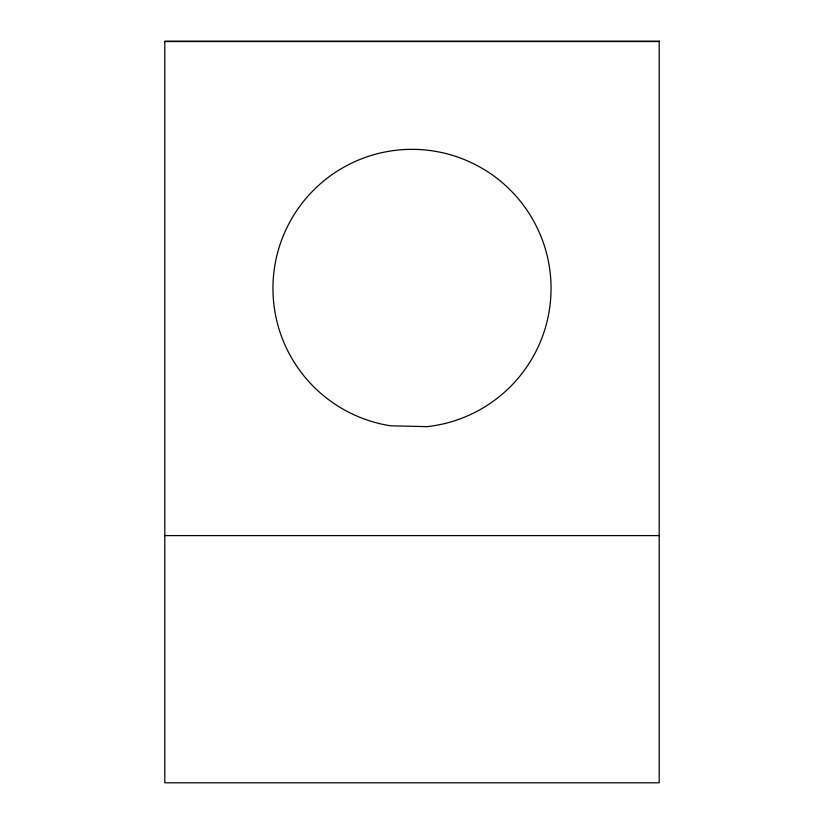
<?xml version="1.0" encoding="UTF-8"?>
<svg xmlns="http://www.w3.org/2000/svg" width="824" height="824" viewBox="0 0 824 824"><rect width="100%" height="100%" fill="white"/><g stroke="black" fill="none" stroke-linecap="round" stroke-linejoin="round"><path stroke-width="1.24" d="M164.8 41.55L659.2 41.55M164.8 535.6L659.2 535.6M659.2 41.2L164.8 41.2L164.8 782.8L659.2 782.8L659.2 41.2M426.966 426.647L390.679 425.802A139.05 139.05 0 0 1 296.475 211.006A139.05 139.05 0 0 1 530.965 216.413A139.05 139.05 0 0 1 426.966 426.647"/></g></svg>
